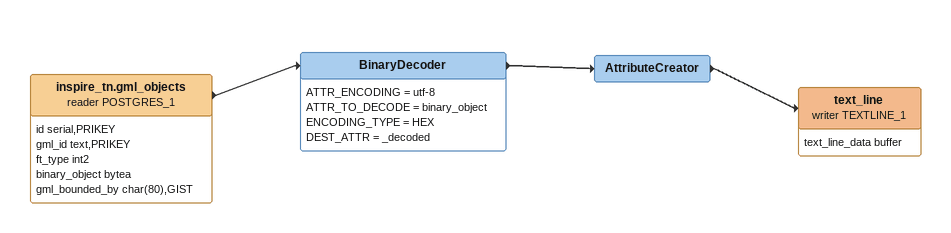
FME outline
inspire_tn.gml_objects (reader POSTGRES_1)
    attributes: id serial,PRIKEY, gml_id text,PRIKEY, ft_type int2, binary_object bytea, gml_bounded_by char(80),GIST
    -> BinaryDecoder
BinaryDecoder
    ATTR_ENCODING = utf-8
    ATTR_TO_DECODE = binary_object
    ENCODING_TYPE = HEX
    DEST_ATTR = _decoded
    -> AttributeCreator
AttributeCreator
    -> text_line (writer TEXTLINE_1)
text_line (writer TEXTLINE_1)
    attributes: text_line_data buffer
